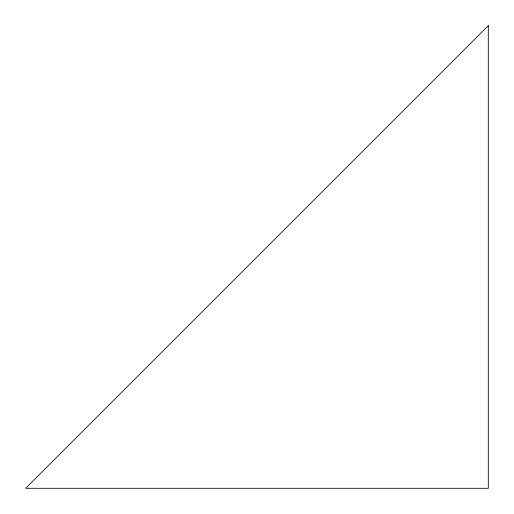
<?xml version="1.0" encoding="UTF-8"?>
<svg xmlns="http://www.w3.org/2000/svg" width="514" height="514" viewBox="0 0 514 514"><rect width="100%" height="100%" fill="white"/><g stroke="black" fill="none" stroke-linecap="round" stroke-linejoin="round"><path stroke-width="0.77" d="M488.3 25.7L25.7 488.3L488.3 488.3L488.3 25.7"/></g></svg>
